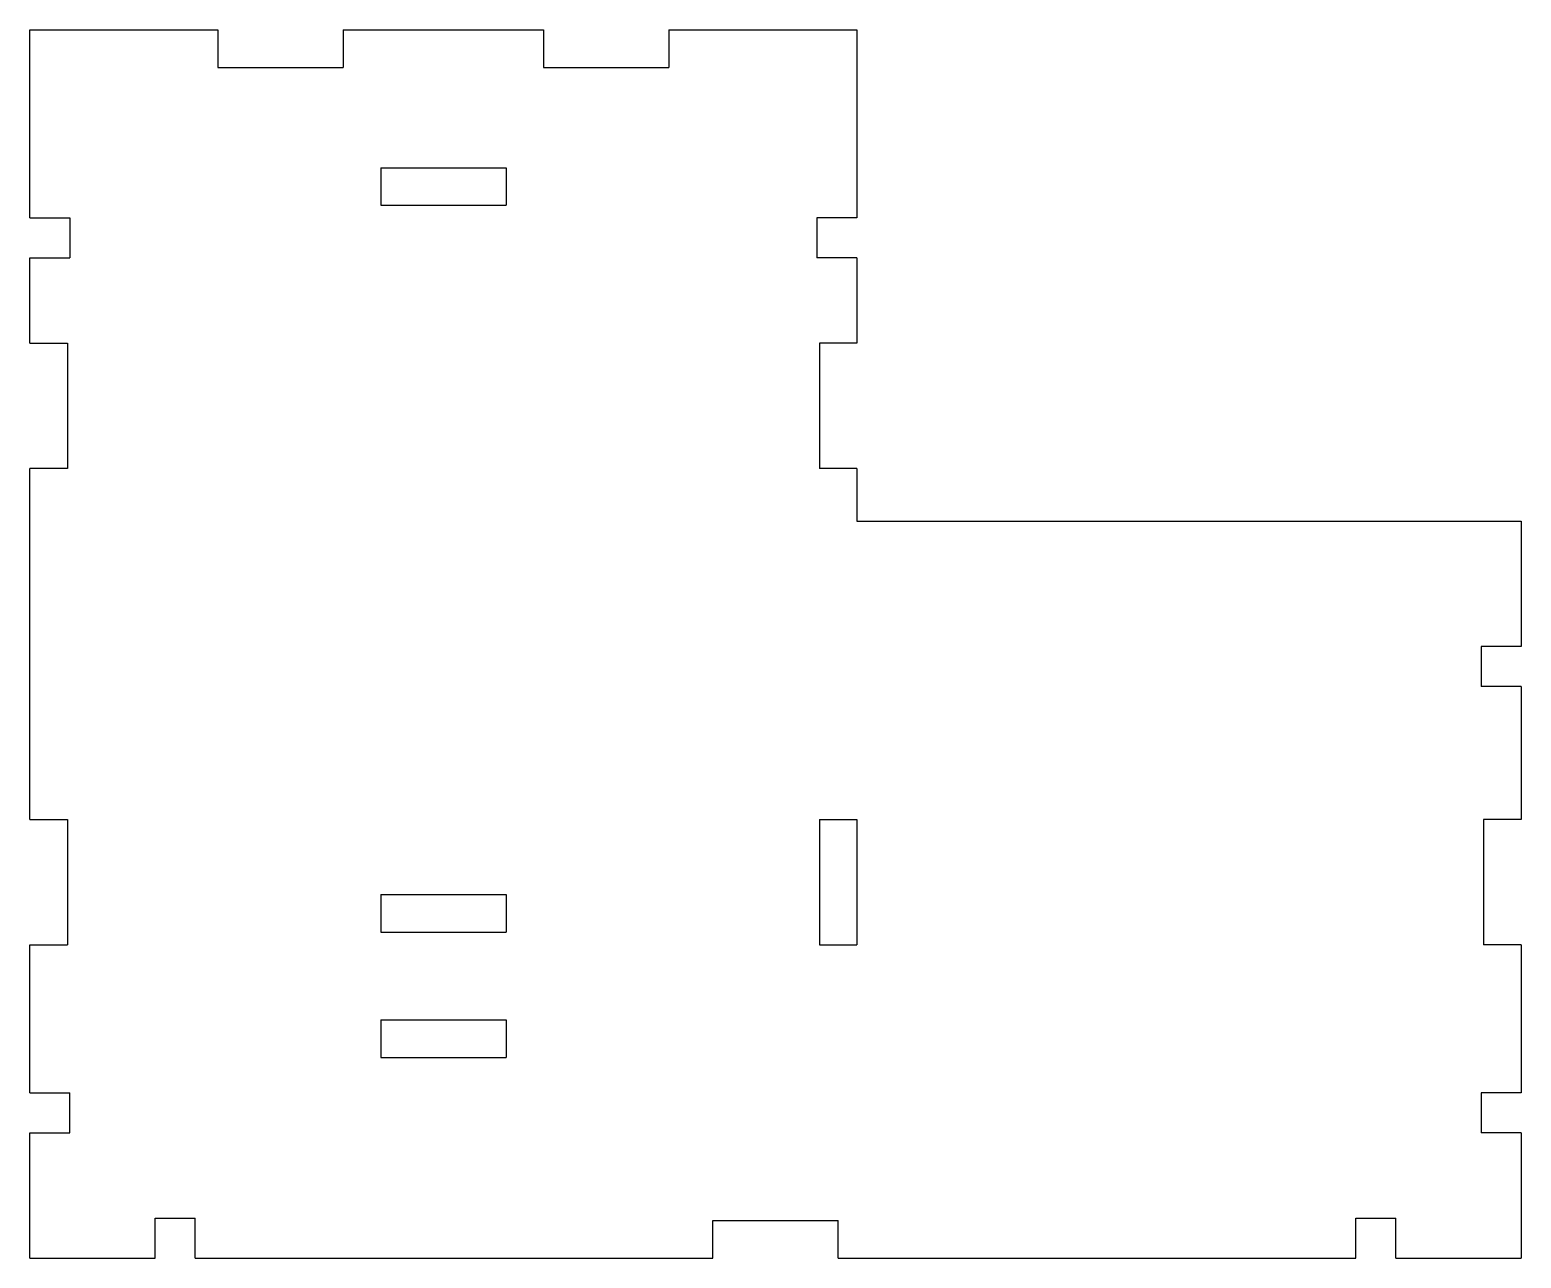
# Model space of a CAD drawing. Extents: x -116 to 3, y -6 to 92.
import ezdxf

# ---------------------------------------------------------------- set-up
doc = ezdxf.new("R2010")
doc.units = 0
doc.header["$MEASUREMENT"] = 0
doc.layers.add('VISIBLE', color=7, linetype='CONTINUOUS')

msp = doc.modelspace()

# ---------------------------------------------------------------- linework, layer by layer
at = {"layer": 'VISIBLE'}
for p, q in [((-115.76, 91.83), (-100.76, 91.83)), ((-115.76, 76.83), (-115.76, 91.83)), ((-100.76, 91.83), (-100.76, 88.83)), ((-90.76, 91.83), (-74.76, 91.83)), ((-90.76, 91.83), (-90.76, 88.83)), ((-74.76, 91.83), (-74.76, 88.83)), ((-64.76, 91.83), (-49.76, 91.83)), ((-64.76, 91.83), (-64.76, 88.83)), ((-49.76, 91.83), (-49.76, 76.83)), ((-100.76, 88.83), (-90.76, 88.83)), ((-74.76, 88.83), (-64.76, 88.83)), ((-87.76, 80.83), (-87.76, 77.83)), ((-87.76, 80.83), (-77.76, 80.83)), ((-77.76, 80.83), (-77.76, 77.83)), ((-87.76, 77.83), (-77.76, 77.83)), ((-115.76, 76.83), (-112.56, 76.83)), ((-112.56, 76.83), (-112.56, 73.63)), ((-52.96, 76.83), (-52.96, 73.63)), ((-49.76, 76.83), (-52.96, 76.83)), ((-115.76, 73.63), (-112.56, 73.63)), ((-115.76, 66.83), (-115.76, 73.63)), ((-49.76, 73.63), (-52.96, 73.63)), ((-49.76, 73.63), (-49.76, 66.83)), ((-115.76, 66.83), (-112.76, 66.83)), ((-112.76, 66.83), (-112.76, 56.83)), ((-52.76, 66.83), (-52.76, 56.83)), ((-49.76, 66.83), (-52.76, 66.83)), ((-112.76, 56.83), (-115.76, 56.83)), ((-115.76, 28.83), (-115.76, 56.83)), ((-49.76, 56.83), (-52.76, 56.83)), ((-49.76, 56.83), (-49.76, 52.63)), ((-49.76, 52.63), (3.24, 52.63)), ((3.24, 52.63), (3.24, 42.63)), ((0.04, 42.63), (0.04, 39.43)), ((3.24, 42.63), (0.04, 42.63)), ((3.24, 39.43), (0.04, 39.43)), ((3.24, 39.43), (3.24, 28.83)), ((-115.76, 28.83), (-112.76, 28.83)), ((-112.76, 28.83), (-112.76, 18.83)), ((-52.76, 28.83), (-52.76, 18.83)), ((-52.76, 28.83), (-49.76, 28.83)), ((-49.76, 28.83), (-49.76, 18.83)), ((0.24, 28.83), (0.24, 18.83)), ((3.24, 28.83), (0.24, 28.83)), ((-87.76, 22.83), (-87.76, 19.83)), ((-87.76, 22.83), (-77.76, 22.83)), ((-77.76, 22.83), (-77.76, 19.83)), ((-87.76, 19.83), (-77.76, 19.83)), ((-115.76, 18.83), (-112.76, 18.83)), ((-115.76, 7.03), (-115.76, 18.83)), ((-52.76, 18.83), (-49.76, 18.83)), ((3.24, 18.83), (0.24, 18.83)), ((3.24, 18.83), (3.24, 7.03)), ((-87.76, 12.83), (-87.76, 9.83)), ((-87.76, 12.83), (-77.76, 12.83)), ((-77.76, 12.83), (-77.76, 9.83)), ((-87.76, 9.83), (-77.76, 9.83)), ((-115.76, 7.03), (-112.56, 7.03)), ((-112.56, 3.83), (-112.56, 7.03)), ((0.04, 7.03), (0.04, 3.83)), ((3.24, 7.03), (0.04, 7.03)), ((-115.76, 3.83), (-112.56, 3.83)), ((-115.76, -6.17), (-115.76, 3.83)), ((3.24, 3.83), (0.04, 3.83)), ((3.24, 3.83), (3.24, -6.17)), ((-105.76, -6.17), (-105.76, -2.97)), ((-105.76, -2.97), (-102.56, -2.97)), ((-102.56, -6.17), (-102.56, -2.97)), ((-61.26, -6.17), (-61.26, -3.17)), ((-61.26, -3.17), (-51.26, -3.17)), ((-51.26, -6.17), (-51.26, -3.17)), ((-9.96, -6.17), (-9.96, -2.97)), ((-9.96, -2.97), (-6.76, -2.97)), ((-6.76, -6.17), (-6.76, -2.97)), ((-115.76, -6.17), (-105.76, -6.17)), ((-102.56, -6.17), (-61.26, -6.17)), ((-51.26, -6.17), (-9.96, -6.17)), ((-6.76, -6.17), (3.24, -6.17))]:
    msp.add_line(p, q, dxfattribs=at)

doc.saveas('drawing.dxf')
